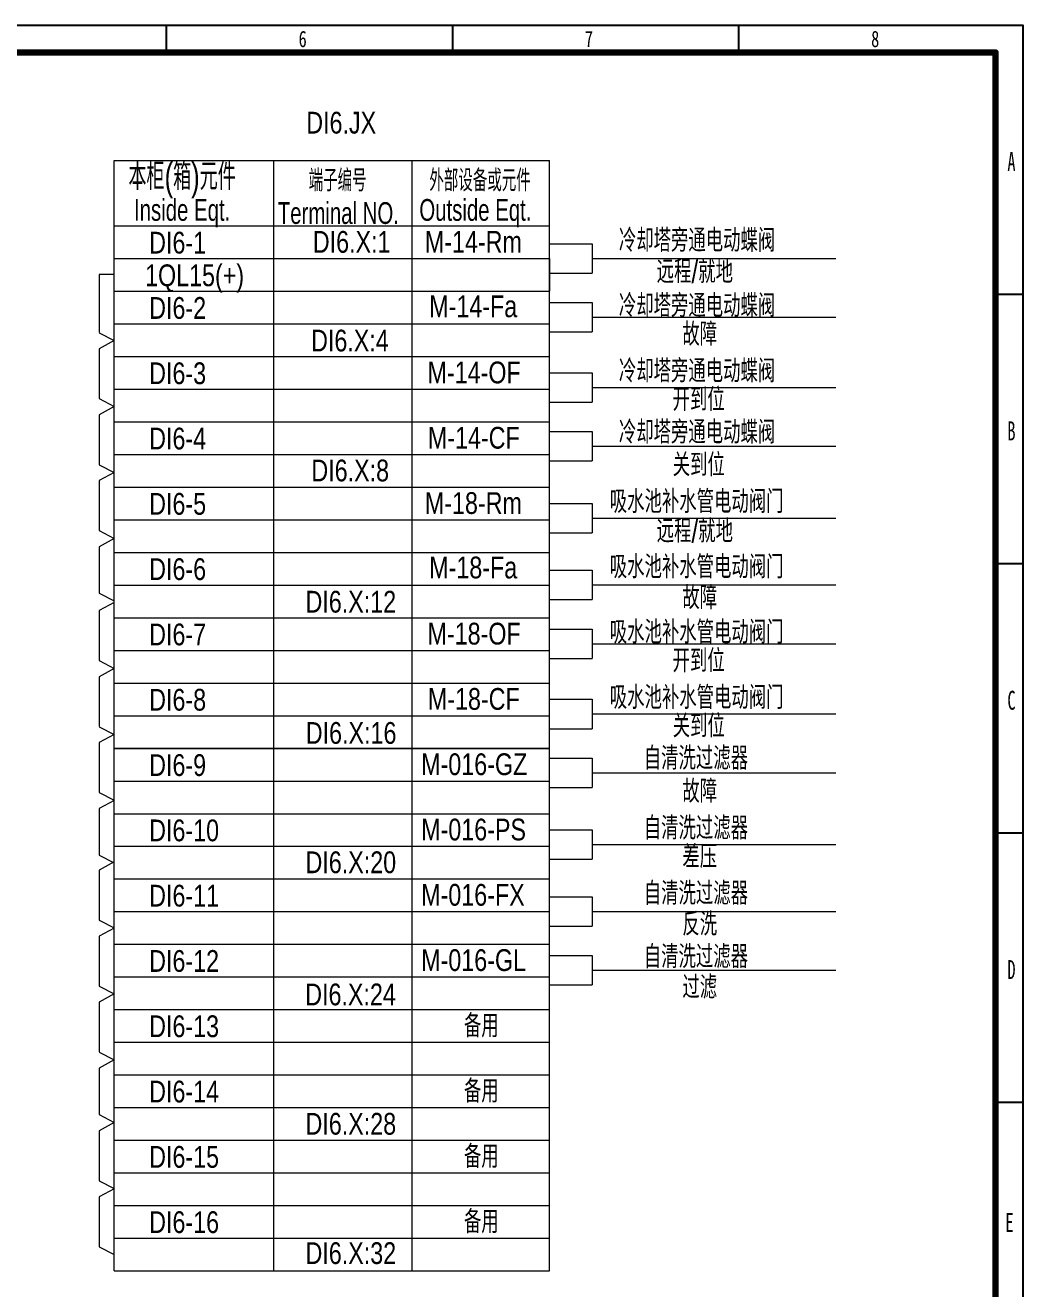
# Model space of a CAD drawing. Header units: millimetres. Extents: x -705761 to 1364679, y -410401 to 446404.
# Drawn here: x 190747 to 209074, y -108703 to -85483 of the extents above; entities that cross this region are included whole.
import ezdxf
from ezdxf.enums import TextEntityAlignment as Align

# ---------------------------------------------------------------- set-up
doc = ezdxf.new("R2010")
doc.units = ezdxf.units.MM
for name, color, linetype in [('1', 7, 'Continuous'), ('TK', 7, 'Continuous'), ('模板-签名-公用', 3, 'Continuous')]:
    doc.layers.add(name, color=color, linetype=linetype)
for name, color, linetype, lineweight in [('图框', 7, 'Continuous', 13), ('层 1', 7, 'Continuous', 13), ('层 63', 7, 'Continuous', 18)]:
    doc.layers.add(name, color=color, linetype=linetype, lineweight=lineweight)
doc.styles.add('bsee', font='BSDI_XW.shx', dxfattribs={"width": 0.8, "bigfont": 'BSDI_HZ.shx'})
doc.styles.add('Style-仿宋_GB2312', font='')
doc.styles.add('宋体', font='', dxfattribs={"width": 0.7, "height": 2.5})
doc.styles.add('宋体_1', font='', dxfattribs={"width": 0.7, "height": 2.386364})
doc.styles.get('Style-仿宋_GB2312').set_extended_font_data('仿宋_GB2312')
doc.styles.get('宋体').set_extended_font_data('SimSun')
doc.styles.get('宋体_1').set_extended_font_data('SimSun')

# ---------------------------------------------------------------- blocks, each defined once
blk = doc.blocks.new('*U668')
at = {"color": 7, "linetype": 'Continuous', "lineweight": 13}
blk.add_line((-12, 3), (-12, -3), dxfattribs=at)
at = {"layer": '层 1', "color": 7, "linetype": 'Continuous', "lineweight": 13}
for p, q in [((-20.72, 3), (-12, 3)), ((-12, 0), (37.72, 0)), ((-20.72, -3), (-12, -3))]:
    blk.add_line(p, q, dxfattribs=at)
blk = doc.blocks.new('BSIET_通用图框_A3_1')
at = {"layer": '图框', "color": 7, "linetype": 'Continuous', "lineweight": 25}
for p, q in [((-157.4, 297), (-157.4, 292)), ((-104.8, 297), (-104.8, 292)), ((-52.2, 297), (-52.2, 292)), ((0, 247.5), (-5, 247.5)), ((0, 198), (-5, 198)), ((0, 148.5), (-5, 148.5)), ((0, 99), (-5, 99))]:
    blk.add_line(p, q, dxfattribs=at)
at = {"layer": '图框', "lineweight": 25}
blk.add_lwpolyline([(-420, 297), (0, 297), (0, 0), (-420, 0)], close=True, dxfattribs=at)
at = {"layer": '图框', "lineweight": 100}
blk.add_lwpolyline([(-395, 292), (-5, 292), (-5, 5), (-395, 5)], close=True, dxfattribs=at)
at = {"layer": 'TK', "style": '宋体_1', "width": 0.7, "flags": 3}
for tag, p in [('LZCO_NGZBS-W50-H30-D10_T7', (-43.87, 279.75)), ('LZCO_NJN-W50-H30-D10_T7', (-42.73, 248.65))]:
    blk.add_attdef(tag, text='', height=3, dxfattribs=at).set_placement(p, align=Align.MIDDLE_CENTER)
at = {"layer": 'TK', "style": '宋体', "width": 0.7, "flags": 3}
for tag, p in [('LZHQ_N会签6_T6_H6', (-407.25, 57.08)), ('LZHQ_N会签5_T6_H6', (-407.25, 49.08)), ('LZHQ_N会签4_T6_H6', (-407.25, 41.08)), ('LZHQ_N会签3_T6_H6', (-407.25, 33.08)), ('LZHQ_N会签2_T6_H6', (-407.25, 25.08)), ('LZHQ_N会签1_T6_H6', (-407.25, 17.08))]:
    blk.add_attdef(tag, text='', height=2.5, dxfattribs=at).set_placement(p, align=Align.MIDDLE)
at = {"layer": '图框', "color": 7, "linetype": 'Continuous', "lineweight": 25, "style": 'Style-仿宋_GB2312'}
for s, height, width, p in [('6', 3, 0.733334, (-132.3, 294.49)), ('7', 3, 0.733334, (-79.7, 294.49)), ('8', 3, 0.733334, (-27.1, 294.49)), ('A', 3.5, 0.628572, (-2.07, 271.95)), ('B', 3.5, 0.628572, (-2.07, 222.45)), ('C', 3.5, 0.628572, (-2.07, 172.95)), ('D', 3.5, 0.628572, (-2.07, 123.45)), ('E', 3.5, 0.628572, (-2.43, 76.97))]:
    blk.add_text(s, height=height, dxfattribs=dict(at, width=width)).set_placement(p, align=Align.MIDDLE_CENTER)
at = {"layer": '模板-签名-公用', "style": '宋体', "width": 0.7, "flags": 3}
blk.add_attdef('LZFRAME', (-40.91, 2.06), '', height=3, dxfattribs=at)
at = {"layer": '模板-签名-公用', "style": '宋体', "width": 0.7}
blk.add_attdef('LZTQINS', text='', height=2, dxfattribs=at).set_placement((-5, 5), align=Align.MIDDLE)

msp = doc.modelspace()

# ---------------------------------------------------------------- linework, layer by layer
at = {"layer": '层 63', "color": 7, "linetype": 'Continuous', "lineweight": 13, "ltscale": 10}
for p, q in [((192380.76, -87971.32), (200380.76, -87971.32)), ((192380.76, -87971.32), (200380.76, -87971.32)), ((192380.76, -108372.23), (192380.76, -87971.32)), ((195315.67, -108372.23), (195315.67, -87971.32)), ((197854.94, -108372.23), (197854.94, -87971.32)), ((200380.76, -108372.23), (200380.76, -87971.32)), ((192380.76, -89171.32), (200380.76, -89171.32)), ((192380.76, -89771.32), (200380.76, -89771.32)), ((200380.76, -89771.32), (200380.76, -90371.32)), ((192103.63, -90064.35), (192103.63, -91127.75)), ((192376.93, -90064.35), (192103.83, -90064.35)), ((192380.76, -90371.32), (200380.76, -90371.32)), ((192380.76, -90971.32), (200380.76, -90971.32)), ((192103.13, -91132.65), (192379.53, -91275.85)), ((192103.63, -91427.05), (192103.63, -92344.45)), ((192379.93, -91276.55), (192106.43, -91426.45)), ((192380.76, -91571.32), (200380.76, -91571.32)), ((192380.76, -92171.32), (200380.76, -92171.32)), ((192103.13, -92345.15), (192379.53, -92488.35)), ((192103.63, -92641.45), (192103.63, -93558.85)), ((192379.93, -92490.95), (192106.43, -92640.85)), ((192380.76, -92771.32), (200380.76, -92771.32)), ((192103.13, -93559.55), (192379.53, -93702.75)), ((192380.76, -93371.32), (200380.76, -93371.32)), ((192379.93, -93701.05), (192106.43, -93850.95)), ((192103.63, -93851.55), (192103.63, -94768.95)), ((192380.76, -93971.32), (200380.76, -93971.32)), ((192380.76, -94571.32), (200380.76, -94571.32)), ((192103.13, -94769.65), (192379.53, -94912.85)), ((192379.93, -94915.45), (192106.43, -95065.35)), ((192103.63, -95065.95), (192103.63, -95920.45)), ((192380.76, -95171.32), (200380.76, -95171.32)), ((192380.76, -95771.32), (200380.76, -95771.32)), ((192103.13, -95919.45), (192379.53, -96062.65)), ((192379.93, -96090.45), (192106.43, -96240.35)), ((192103.63, -96240.95), (192103.63, -97158.35)), ((192380.76, -96371.32), (200380.76, -96371.32)), ((192380.76, -96971.32), (200380.76, -96971.32)), ((192103.13, -97159.05), (192379.53, -97302.25)), ((192103.63, -97455.35), (192103.63, -98372.75)), ((192379.93, -97304.85), (192106.43, -97454.75)), ((192380.76, -97571.32), (200380.76, -97571.32)), ((192380.76, -98171.32), (200380.76, -98171.32)), ((192103.13, -98373.45), (192379.53, -98516.65)), ((192103.63, -98665.45), (192103.63, -99582.85)), ((192379.93, -98514.95), (192106.43, -98664.85)), ((192380.76, -98771.32), (200380.76, -98771.32)), ((192380.76, -98772.23), (200380.76, -98772.23)), ((192380.76, -99372.23), (200380.76, -99372.23)), ((192103.13, -99583.55), (192379.53, -99726.75)), ((192379.93, -99729.35), (192106.43, -99879.25)), ((192103.63, -99879.85), (192103.63, -100734.35)), ((192380.76, -99972.23), (200380.76, -99972.23)), ((192103.13, -100733.35), (192379.53, -100876.55)), ((192380.76, -100572.23), (200380.76, -100572.23)), ((192379.93, -100858.95), (192106.43, -101008.85)), ((192103.63, -101009.45), (192103.63, -101926.85)), ((192380.76, -101172.23), (200380.76, -101172.23)), ((192103.13, -101927.55), (192379.53, -102070.75)), ((192380.76, -101772.23), (200380.76, -101772.23)), ((192379.93, -102073.35), (192106.43, -102223.25)), ((192103.63, -102223.85), (192103.63, -103141.25)), ((192380.76, -102372.23), (200380.76, -102372.23)), ((192380.76, -102972.23), (200380.76, -102972.23)), ((192103.13, -103141.95), (192379.53, -103285.15)), ((192379.93, -103283.45), (192106.43, -103433.35)), ((192103.63, -103433.95), (192103.63, -104351.35)), ((192380.76, -103572.23), (200380.76, -103572.23)), ((192380.76, -104172.23), (200380.76, -104172.23)), ((192103.13, -104352.05), (192379.53, -104495.25)), ((192103.63, -104648.35), (192103.63, -105502.85)), ((192379.93, -104497.85), (192106.43, -104647.75)), ((192380.76, -104772.23), (200380.76, -104772.23)), ((192380.76, -105372.23), (200380.76, -105372.23)), ((192103.13, -105501.85), (192379.53, -105645.05)), ((192103.63, -105800.25), (192103.63, -106717.65)), ((192379.93, -105649.75), (192106.43, -105799.65)), ((192380.76, -105972.23), (200380.76, -105972.23)), ((192380.76, -106572.23), (200380.76, -106572.23)), ((192103.13, -106718.35), (192379.53, -106861.55)), ((192103.63, -107014.65), (192103.63, -107932.05)), ((192379.93, -106864.15), (192106.43, -107014.05)), ((192380.76, -107172.23), (200380.76, -107172.23)), ((192103.13, -107932.75), (192379.53, -108075.95)), ((192380.76, -107772.23), (200380.76, -107772.23)), ((192380.76, -108372.23), (200380.76, -108372.23))]:
    msp.add_line(p, q, dxfattribs=at)

# ---------------------------------------------------------------- block references
at = {"layer": '图框', "color": 1, "lineweight": 15, "xscale": 100, "yscale": 100, "zscale": 100}
msp.add_blockref('BSIET_通用图框_A3_1', (209073.96, -115183.02), dxfattribs=at)
at = {"layer": '层 1', "color": 7, "linetype": 'Continuous', "lineweight": 13, "ltscale": 100, "xscale": 90, "yscale": 90, "zscale": 90}
for p in [(202245.87, -89768.76), (202245.87, -90848.76), (202245.87, -92140.08), (202245.87, -93220.08), (202245.87, -94540.08), (202245.87, -95768.76), (202245.87, -96848.76), (202245.87, -98140.08), (202245.87, -99220.08), (202245.87, -100540.08), (202245.87, -101769.68), (202245.87, -102849.68)]:
    msp.add_blockref('*U668', p, dxfattribs=at)

# ---------------------------------------------------------------- texts
at = {"layer": '1', "color": 191, "lineweight": 35, "style": 'bsee', "width": 0.8}
for s, p in [('M-14-Rm', (198088.75, -89663.63)), ('M-14-Fa', (198168.75, -90848.24)), ('M-14-OF', (198137.98, -92063.63)), ('M-14-CF', (198144.13, -93263.63)), ('M-18-Rm', (198088.75, -94463.63)), ('M-18-Fa', (198168.75, -95648.24)), ('M-18-OF', (198137.98, -96863.63)), ('M-18-CF', (198144.13, -98063.63))]:
    msp.add_text(s, height=400, dxfattribs=at).set_placement(p)
at = {"layer": '1', "color": 191, "linetype": 'Continuous', "lineweight": 30, "style": 'bsee', "width": 0.8}
for s, p in [('冷却塔旁通电动蝶阀', (201653.51, -89647.23)), ('远程/就地', (202348.4, -90222.09)), ('冷却塔旁通电动蝶阀', (201653.51, -90847.23)), ('故障', (202820.25, -91372.23)), ('冷却塔旁通电动蝶阀', (201653.51, -92047.23)), ('开到位', (202640.34, -92572.23)), ('冷却塔旁通电动蝶阀', (201653.51, -93172.34)), ('关到位', (202642.99, -93772.23)), ('吸水池补水管电动阀门', (201486.83, -94447.23)), ('远程/就地', (202348.4, -94989.71)), ('吸水池补水管电动阀门', (201486.83, -95647.23)), ('故障', (202820.25, -96214.72)), ('吸水池补水管电动阀门', (201486.83, -96847.23)), ('开到位', (202640.34, -97372.23)), ('吸水池补水管电动阀门', (201486.83, -98047.23)), ('关到位', (202642.99, -98572.23))]:
    msp.add_text(s, height=420, dxfattribs=at).set_placement(p)
at = {"layer": '1', "color": 90, "lineweight": 35, "style": 'bsee', "width": 0.8}
for s, p in [('M-016-GZ', (198021.06, -99263.63)), ('M-016-PS', (198021.06, -100463.63)), ('M-016-FX', (198021.06, -101663.63)), ('M-016-GL', (198021.06, -102863.63))]:
    msp.add_text(s, height=400, dxfattribs=at).set_placement(p)
at = {"layer": '1', "color": 90, "linetype": 'Continuous', "lineweight": 30, "style": 'bsee', "width": 0.8}
for s, p in [('自清洗过滤器', (202111.21, -99164)), ('故障', (202820.25, -99772.23)), ('自清洗过滤器', (202111.21, -100447.23)), ('差压', (202820.25, -100972.23)), ('自清洗过滤器', (202111.21, -101647.23)), ('反洗', (202820.25, -102212.39)), ('自清洗过滤器', (202111.21, -102811.16)), ('过滤', (202820.25, -103372.23))]:
    msp.add_text(s, height=420, dxfattribs=at).set_placement(p)
at = {"layer": '1', "color": 50, "linetype": 'Continuous', "lineweight": 30, "style": 'bsee', "width": 0.8}
for p in [(198806.98, -104082.23), (198806.98, -105282.23), (198806.98, -106482.23), (198806.98, -107682.23)]:
    msp.add_text('备用', height=420, dxfattribs=at).set_placement(p)
at = {"layer": '层 63', "color": 7, "lineweight": 30, "style": 'bsee', "width": 0.8}
for s, p in [('DI6-1', (193023.19, -89678.25)), ('DI6.X:1', (196030.69, -89663.63)), ('DI6-2', (193023.19, -90878.25)), ('DI6.X:4', (195998.38, -91477.55)), ('DI6-3', (193023.19, -92078.25)), ('DI6-4', (193023.19, -93278.25)), ('DI6.X:8', (196003.77, -93864.95)), ('DI6-5', (193023.19, -94478.25)), ('DI6-6', (193023.19, -95678.25)), ('DI6.X:12', (195896.07, -96276.75)), ('DI6-7', (193023.19, -96878.25)), ('DI6-8', (193023.19, -98078.25)), ('DI6.X:16', (195901.46, -98688.55)), ('DI6-9', (193023.19, -99279.16)), ('DI6-10', (193023.19, -100479.16)), ('DI6.X:20', (195896.07, -101065.75)), ('DI6-11', (193023.19, -101679.16)), ('DI6-12', (193023.19, -102879.16)), ('DI6.X:24', (195890.69, -103494.05)), ('DI6-13', (193023.19, -104079.16)), ('DI6-14', (193023.19, -105279.16)), ('DI6.X:28', (195896.07, -105871.25)), ('DI6-15', (193023.19, -106479.16)), ('DI6-16', (193023.19, -107679.16)), ('DI6.X:32', (195896.07, -108248.45))]:
    msp.add_text(s, height=400, dxfattribs=at).set_placement(p)
at = {"layer": '层 63', "color": 10, "lineweight": 30, "style": 'bsee', "width": 0.8}
msp.add_text('1QL15(+)', height=400, dxfattribs=at).set_placement((192947.8, -90278.25))
at = {"layer": '层 63', "color": 7, "lineweight": 30, "char_height": 400, "attachment_point": 5, "line_spacing_factor": 0.6, "style": 'bsee'}
for s, insert in [('DI6.JX', (196551.8, -87276.1)), ('\\H1x;\\W0.7;端子编号', (196485.87, -88336.42)), ('\\H1x;\\W0.7;外部设备或元件', (199103.25, -88336.42)), ('\\H1x;\\W0.7;Inside Eqt.', (193629.35, -88936.62)), ('\\H1x;\\W0.7;Outside Eqt.', (199017.43, -88936.62)), ('\\H1x;\\W0.7;Terminal NO.', (196499.53, -88936.62))]:
    msp.add_mtext(s, dxfattribs=dict(at, insert=insert))
at = {"layer": '层 63', "color": 7, "linetype": 'Continuous', "lineweight": 30, "insert": (193629.05, -88336.42), "char_height": 500, "attachment_point": 5, "line_spacing_factor": 0.6, "style": 'bsee'}
msp.add_mtext('\\H1x;\\W0.7;本柜(箱)元件', dxfattribs=at)

doc.saveas('drawing.dxf')
